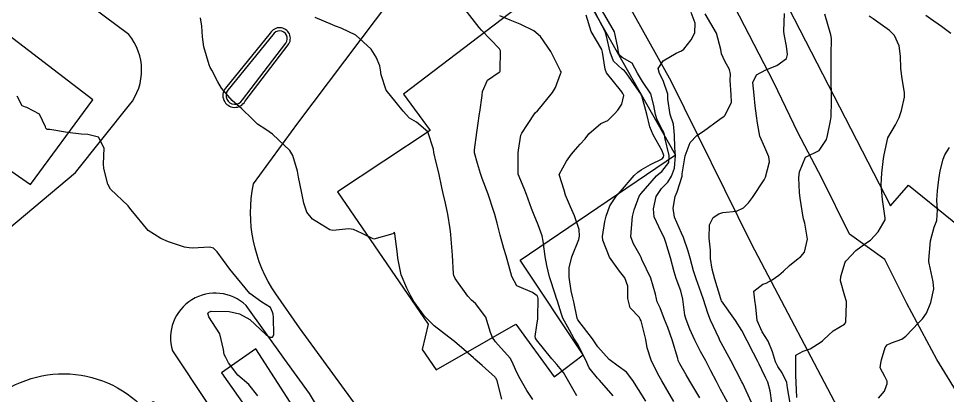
# Model space of a CAD drawing. Header units: metres. Extents: x 318500 to 325275, y 7408834 to 7428799.
# Drawn here: x 321087.6 to 321178.2, y 7415008.9 to 7415045.7 of the extents above; entities that cross this region are included whole.
import ezdxf

# ---------------------------------------------------------------- set-up
doc = ezdxf.new("R2010")
doc.units = ezdxf.units.M
doc.header["$MEASUREMENT"] = 0
for name, color, linetype in [('Canteiro', 45, 'Continuous'), ('Curvas de Nivel 1m', 11, 'Continuous'), ('Curvas de Nivel 5m', 15, 'Continuous'), ('Edificações', 30, 'Continuous'), ('Vias Primárias', 230, 'Continuous')]:
    doc.layers.add(name, color=color, linetype=linetype)

msp = doc.modelspace()

# ---------------------------------------------------------------- linework, layer by layer
at = {"layer": 'Canteiro'}
msp.add_lwpolyline([(321109.437, 7415037.783), (321113.666, 7415043.309, 1.083579), (321112.413, 7415044.117), (321108.028, 7415038.721, 1.099752), (321109.437, 7415037.783, -0.527252)], format="xyb", dxfattribs=at)
at = {"layer": 'Curvas de Nivel 1m', "flags": 128}
for points, elevation in [([(321142.056, 7415008.867), (321141.155, 7415010.464), (321140.764, 7415011.147), (321140.095, 7415011.934), (321139.624, 7415012.485), (321138.128, 7415014.356), (321138.03, 7415014.501), (321137.982, 7415014.653), (321138.149, 7415015.773), (321138.253, 7415016.405), (321138.255, 7415016.499), (321138.293, 7415018.385), (321138.266, 7415018.499), (321138.182, 7415018.642), (321137.731, 7415018.963), (321136.196, 7415019.624), (321135.707, 7415020.538), (321135.514, 7415021.247), (321135.155, 7415022.546), (321134.941, 7415023.243), (321134.573, 7415024.555), (321134.277, 7415025.717), (321134.066, 7415026.562), (321133.973, 7415026.885), (321133.399, 7415028.569), (321132.834, 7415030.076), (321132.659, 7415030.577), (321132.355, 7415031.558), (321132.087, 7415032.584), (321132.073, 7415032.886), (321132.313, 7415034.581), (321132.407, 7415035.258), (321132.569, 7415036.428), (321132.591, 7415036.578), (321132.823, 7415038.198), (321132.874, 7415038.576), (321133.339, 7415039.7), (321134.478, 7415040.456), (321134.544, 7415040.494), (321134.586, 7415040.558), (321134.596, 7415040.673), (321134.611, 7415042.558), (321134.503, 7415042.756), (321132.769, 7415044.578), (321132.534, 7415044.841), (321131.155, 7415046.601)], 728), ([(321145.601, 7415008.86), (321144.276, 7415010.418), (321144.082, 7415010.609), (321143.272, 7415011.612), (321142.897, 7415012.438), (321142.122, 7415013.944), (321141.795, 7415014.455), (321141.33, 7415015.274), (321140.698, 7415016.472), (321140.547, 7415016.857), (321140.176, 7415018.118), (321140.05, 7415018.481), (321139.976, 7415018.689), (321139.379, 7415020.488), (321139.123, 7415021.595), (321138.985, 7415022.493), (321138.764, 7415023.986), (321138.664, 7415024.496), (321138.276, 7415025.555), (321137.887, 7415026.506), (321137.632, 7415027.178), (321137.133, 7415028.518), (321136.908, 7415029.103), (321136.34, 7415030.53), (321136.328, 7415032.531), (321136.334, 7415032.567), (321136.375, 7415032.87), (321136.609, 7415034.314), (321136.697, 7415034.526), (321137.256, 7415035.365), (321138.01, 7415036.506), (321138.215, 7415036.711), (321138.426, 7415036.922), (321139.143, 7415037.789), (321139.695, 7415038.488), (321139.972, 7415038.97), (321140.477, 7415040.295), (321140.526, 7415040.433), (321140.53, 7415040.479), (321140.519, 7415040.518), (321140.481, 7415040.607), (321139.531, 7415042.49), (321138.522, 7415043.965), (321137.864, 7415044.517), (321136.54, 7415045.173), (321135.541, 7415045.549), (321134.551, 7415045.977)], 729), ([(321151.515, 7415008.325), (321150.692, 7415009.713), (321150.333, 7415010.337), (321150.085, 7415010.8), (321149.56, 7415011.813), (321149.315, 7415012.352), (321148.911, 7415013.565), (321148.772, 7415014.36), (321148.343, 7415016.181), (321148.241, 7415016.369), (321148.215, 7415016.424), (321148.162, 7415016.528), (321147.256, 7415017.469), (321147.038, 7415018.387), (321147.019, 7415019.566), (321146.734, 7415020.392), (321146.22, 7415021.061), (321145.259, 7415022.41), (321144.594, 7415024.08), (321144.561, 7415024.417), (321144.792, 7415025.906), (321144.914, 7415026.414), (321145.291, 7415027.425), (321145.928, 7415028.404), (321146.117, 7415028.607), (321146.324, 7415028.819), (321147.639, 7415030.381), (321148.007, 7415030.713), (321148.348, 7415030.923), (321149.249, 7415031.464), (321150.365, 7415032.013), (321150.524, 7415032.182), (321150.534, 7415032.338), (321150.377, 7415032.794), (321149.513, 7415034.353), (321149.184, 7415035.134), (321148.886, 7415036.363), (321148.445, 7415038.046), (321148.307, 7415038.372), (321147.924, 7415038.912), (321146.862, 7415040.394), (321146.697, 7415040.612), (321146.484, 7415040.768), (321145.619, 7415041.536), (321145.294, 7415042.418), (321144.966, 7415043.98), (321144.834, 7415044.425), (321144.538, 7415044.985), (321143.781, 7415046.438)], 731), ([(321154.056, 7415008.666), (321153.078, 7415010.305), (321152.711, 7415010.935), (321152.097, 7415012.003), (321151.955, 7415012.321), (321151.9, 7415012.525), (321151.369, 7415014.328), (321150.924, 7415015.556), (321150.623, 7415016.335), (321150.171, 7415017.45), (321149.898, 7415018.065), (321149.815, 7415018.345), (321149.726, 7415018.808), (321149.259, 7415020.354), (321148.412, 7415022.193), (321148.336, 7415022.369), (321148.31, 7415022.438), (321148.242, 7415022.578), (321147.583, 7415023.71), (321147.338, 7415024.384), (321147.397, 7415025.259), (321147.493, 7415026.382), (321147.64, 7415027.04), (321148.153, 7415028.373), (321148.323, 7415028.637), (321149.817, 7415030.348), (321150.1, 7415030.588), (321150.347, 7415030.78), (321151.024, 7415031.669), (321151.075, 7415032.333), (321150.627, 7415034.108), (321150.595, 7415034.338), (321150.573, 7415034.509), (321150.405, 7415034.805), (321149.885, 7415035.818), (321149.726, 7415036.35), (321149.576, 7415037.209), (321149.262, 7415038.358), (321148.468, 7415039.559), (321147.975, 7415040.378), (321147.441, 7415041.337), (321146.495, 7415041.906), (321146.214, 7415042.119), (321146.109, 7415042.406), (321146.05, 7415042.863), (321145.728, 7415044.412), (321144.56, 7415046.416)], 732), ([(321156.747, 7415008.253), (321156.069, 7415009.493), (321155.677, 7415010.266), (321155.137, 7415011.321), (321154.626, 7415012.282), (321154.114, 7415013.216), (321153.552, 7415014.299), (321153.077, 7415015.376), (321152.712, 7415016.312), (321152.605, 7415016.754), (321152.399, 7415018.317), (321152.192, 7415019.133), (321151.759, 7415020.325), (321151.555, 7415020.992), (321151.181, 7415022.331), (321150.749, 7415023.841), (321150.562, 7415024.337), (321150.268, 7415024.887), (321149.606, 7415026.35), (321149.535, 7415027.118), (321149.805, 7415028.348), (321150.328, 7415029.109), (321150.92, 7415029.748), (321151.285, 7415030.331), (321151.595, 7415031.084), (321151.69, 7415032.327), (321151.603, 7415033.107), (321151.568, 7415034.328), (321151.477, 7415035.395), (321151.15, 7415036.333), (321150.948, 7415037.829), (321150.92, 7415038.335), (321150.47, 7415039.661), (321150.13, 7415040.354), (321150.001, 7415040.839), (321150.492, 7415041.593), (321151.758, 7415042.331), (321152.269, 7415042.558), (321152.506, 7415042.714), (321153.209, 7415043.62), (321153.581, 7415044.304), (321153.598, 7415045.251), (321153.211, 7415046.31)], 733), ([(321159.081, 7415008.225), (321158.242, 7415010.073), (321158.158, 7415010.239), (321158.131, 7415010.29), (321158.081, 7415010.385), (321157.118, 7415012.25), (321156.127, 7415014.053), (321156.016, 7415014.262), (321155.925, 7415014.472), (321155.106, 7415016.276), (321154.831, 7415016.945), (321154.396, 7415018.287), (321154.189, 7415018.917), (321153.695, 7415020.298), (321153.439, 7415021.084), (321153.108, 7415022.307), (321152.931, 7415022.994), (321152.467, 7415024.317), (321152.266, 7415024.745), (321151.597, 7415026.327), (321151.446, 7415027.185), (321151.658, 7415028.327), (321151.855, 7415028.794), (321152.328, 7415030.32), (321152.343, 7415030.537), (321152.585, 7415032.099), (321152.632, 7415032.316), (321153.101, 7415033.598), (321153.77, 7415034.299), (321154.404, 7415034.723), (321156.016, 7415035.874), (321156.419, 7415036.174), (321156.525, 7415036.268), (321157.142, 7415037.557), (321157.096, 7415038.26), (321157.028, 7415039.706), (321157.029, 7415040.262), (321156.945, 7415040.723), (321156.493, 7415041.559), (321156.159, 7415042.273), (321156.086, 7415042.695), (321155.693, 7415044.278), (321154.558, 7415046.15)], 734), ([(321162.857, 7415008.172), (321162.589, 7415009.658), (321162.526, 7415010.176), (321162.089, 7415011.117), (321161.647, 7415011.738), (321161.424, 7415012.19), (321161.126, 7415013.184), (321160.712, 7415014.201), (321160.144, 7415015.126), (321159.633, 7415016.218), (321159.505, 7415017.552), (321159.415, 7415018.221), (321159.318, 7415019.098), (321160.204, 7415019.786), (321160.532, 7415019.878), (321161.101, 7415020.197), (321161.755, 7415020.648), (321162.223, 7415021.06), (321162.804, 7415021.602), (321163.474, 7415022.168), (321163.914, 7415022.492), (321164.247, 7415022.892), (321164.557, 7415024.156), (321164.284, 7415025.73), (321164.148, 7415026.161), (321164.121, 7415026.333), (321163.844, 7415028.165), (321163.768, 7415028.723), (321163.718, 7415030.166), (321163.775, 7415030.739), (321164.37, 7415032.16), (321165.689, 7415032.832), (321166.396, 7415033.883), (321166.452, 7415034.077), (321166.463, 7415034.129), (321166.812, 7415035.73), (321166.857, 7415036.126), (321166.894, 7415037.675), (321166.905, 7415038.125), (321166.852, 7415039.749), (321166.846, 7415040.126), (321166.862, 7415041.761), (321166.867, 7415042.126), (321166.879, 7415043.772), (321166.826, 7415044.127), (321166.545, 7415045.12), (321166.239, 7415046.135)], 736), ([(321163.498, 7415008.726), (321163.458, 7415010.166), (321163.406, 7415010.848), (321163.414, 7415012.167), (321163.432, 7415012.845), (321164.116, 7415013.234), (321164.814, 7415013.455), (321165.876, 7415014.134), (321166.016, 7415014.247), (321166.134, 7415014.37), (321167.05, 7415015.213), (321168.156, 7415015.862), (321168.271, 7415015.986), (321168.305, 7415016.099), (321168.372, 7415017.904), (321168.343, 7415018.098), (321168.187, 7415018.59), (321167.783, 7415020.106), (321167.793, 7415020.529), (321168.237, 7415021.911), (321168.301, 7415022.037), (321168.355, 7415022.099), (321169.266, 7415023.074), (321170.257, 7415023.763), (321170.683, 7415024.074), (321171.438, 7415024.898), (321172.113, 7415026.053), (321172.132, 7415026.213), (321171.86, 7415028.057), (321171.744, 7415029.468), (321171.755, 7415030.059), (321171.791, 7415030.616), (321171.976, 7415032.056), (321172.041, 7415032.389), (321172.4, 7415034.05), (321173.135, 7415035.32), (321173.489, 7415036.039), (321173.723, 7415036.745), (321174.017, 7415038.034), (321174.021, 7415038.47), (321173.764, 7415040.037), (321173.668, 7415040.859), (321173.62, 7415042.039), (321173.503, 7415043.053), (321173.04, 7415044.045), (321172.537, 7415044.53), (321170.964, 7415045.663), (321170.558, 7415045.954)], 737), ([(321178.534, 7415044.252), (321177.611, 7415044.917), (321176.555, 7415045.681), (321176.101, 7415046.007)], 738), ([(321134.746, 7415008.55), (321134.283, 7415010.351), (321134.179, 7415010.559), (321134.14, 7415010.618), (321134.081, 7415010.688), (321132.813, 7415011.853), (321132.099, 7415012.454), (321132.032, 7415012.514), (321131.964, 7415012.582), (321130.123, 7415014.169), (321129.567, 7415014.618), (321128.146, 7415015.719), (321127.198, 7415016.65), (321126.174, 7415018.081), (321125.956, 7415018.441), (321125.844, 7415018.665), (321125.478, 7415019.383), (321124.92, 7415020.679), (321124.59, 7415022.329), (321124.564, 7415022.685), (321124.535, 7415022.977), (321124.309, 7415024.689), (321124.262, 7415024.846), (321124.187, 7415024.766), (321124.123, 7415024.692), (321122.254, 7415024.154), (321121.118, 7415024.731), (321120.266, 7415025.119), (321119.837, 7415025.176), (321118.264, 7415025.011), (321117.974, 7415025.065), (321116.28, 7415026.128), (321115.728, 7415026.806), (321115.427, 7415027.685), (321115.213, 7415028.811), (321114.927, 7415030.221), (321114.815, 7415030.815), (321114.363, 7415032.34), (321114.058, 7415032.825), (321112.393, 7415034.404), (321111.72, 7415034.86), (321110.926, 7415035.393), (321110.41, 7415035.925), (321109.391, 7415036.89), (321108.432, 7415037.691), (321107.392, 7415038.916), (321107.062, 7415039.524), (321106.467, 7415040.676), (321106.363, 7415040.826), (321106.305, 7415040.932), (321106.216, 7415041.192), (321105.665, 7415042.943), (321105.539, 7415043.92), (321105.48, 7415044.946), (321105.366, 7415045.771)], 726), ([(321137.774, 7415008.504), (321137.168, 7415009.408), (321136.534, 7415010.523), (321136.38, 7415010.822), (321136.089, 7415011.457), (321135.764, 7415012.203), (321135.542, 7415012.538), (321134.124, 7415014.138), (321133.84, 7415014.563), (321133.637, 7415015.065), (321133.18, 7415016.57), (321132.173, 7415017.877), (321131.798, 7415018.207), (321131.42, 7415018.591), (321130.206, 7415020.345), (321130.078, 7415020.612), (321130.037, 7415020.788), (321129.916, 7415022.615), (321129.805, 7415024.166), (321129.776, 7415024.617), (321129.712, 7415025.175), (321129.465, 7415026.622), (321129.238, 7415027.694), (321129.02, 7415028.63), (321128.897, 7415029.203), (321128.595, 7415030.636), (321128.355, 7415031.649), (321128.124, 7415032.642), (321128.078, 7415032.939), (321127.528, 7415034.649), (321126.409, 7415035.602), (321125.732, 7415035.989), (321125.117, 7415036.68), (321124.432, 7415037.518), (321123.479, 7415038.705), (321122.959, 7415040.226), (321122.919, 7415040.713), (321122.847, 7415041.077), (321122.492, 7415041.926), (321121.989, 7415042.725), (321120.52, 7415044.085), (321119.064, 7415044.762), (321118.533, 7415044.956), (321118.22, 7415045.089), (321116.545, 7415045.803)], 727), ([(321171.476, 7415008.642), (321172.069, 7415009.332), (321172.254, 7415009.87), (321172.308, 7415010.047), (321172.334, 7415010.298), (321172.087, 7415010.751), (321171.654, 7415011.616), (321171.695, 7415012.056), (321171.775, 7415012.384), (321172.123, 7415013.6), (321172.315, 7415013.859), (321172.75, 7415014.041), (321173.739, 7415014.423), (321174.14, 7415014.695), (321174.78, 7415015.384), (321175.386, 7415016.008), (321175.782, 7415016.385), (321176.17, 7415016.954), (321176.586, 7415017.994), (321176.869, 7415019.321), (321176.81, 7415019.991), (321176.404, 7415021.831), (321176.372, 7415021.998), (321176.372, 7415022.128), (321176.565, 7415023.995), (321176.917, 7415025.354), (321177.152, 7415025.987), (321177.247, 7415027.045), (321177.181, 7415027.987), (321177.217, 7415028.875), (321177.355, 7415029.985), (321177.502, 7415030.834), (321177.779, 7415031.979), (321177.956, 7415032.396), (321178.387, 7415033.121)], 738)]:
    msp.add_lwpolyline(points, dxfattribs=dict(at, elevation=elevation))
at = {"layer": 'Curvas de Nivel 5m', "flags": 128}
for points, elevation in [([(321148.776, 7415008.359), (321148.067, 7415009.487), (321147.526, 7415010.378), (321146.886, 7415011.186), (321146.094, 7415011.763), (321145.218, 7415012.409), (321144.119, 7415013.667), (321143.574, 7415014.428), (321142.158, 7415016.31), (321142.093, 7415016.451), (321141.771, 7415018.051), (321141.674, 7415018.458), (321141.51, 7415019.141), (321141.322, 7415020.463), (321141.323, 7415021.364), (321141.571, 7415022.46), (321142.257, 7415024.134), (321142.334, 7415024.449), (321142.27, 7415025.104), (321141.824, 7415026.457), (321141.433, 7415027.333), (321140.963, 7415028.47), (321140.814, 7415028.962), (321140.34, 7415030.48), (321141.05, 7415031.78), (321141.541, 7415032.462), (321141.925, 7415032.909), (321142.385, 7415033.427), (321142.865, 7415033.97), (321143.237, 7415034.437), (321144.41, 7415035.445), (321145.085, 7415035.741), (321145.744, 7415036.407), (321146.055, 7415036.775), (321146.434, 7415037.355), (321146.64, 7415038.205), (321146.553, 7415038.398), (321146.452, 7415038.55), (321144.95, 7415040.415), (321144.816, 7415040.75), (321144.576, 7415042.429), (321144.504, 7415042.688), (321143.445, 7415044.441), (321142.965, 7415046.035)], 730), ([(321161.086, 7415008.194), (321160.911, 7415009.354), (321160.69, 7415010.201), (321160.488, 7415010.608), (321160.092, 7415011.421), (321159.845, 7415011.962), (321159.708, 7415012.216), (321159.286, 7415013.049), (321158.681, 7415014.232), (321158.145, 7415015.24), (321157.534, 7415016.246), (321156.179, 7415018.161), (321156.142, 7415018.223), (321156.128, 7415018.261), (321156.104, 7415018.338), (321155.527, 7415020.27), (321155.243, 7415021.257), (321155.107, 7415022.277), (321155.082, 7415023.111), (321154.965, 7415024.279), (321154.981, 7415025.578), (321155.361, 7415026.274), (321155.905, 7415026.657), (321156.298, 7415026.767), (321157.632, 7415026.915), (321158.305, 7415027.217), (321158.813, 7415027.732), (321159.183, 7415028.227), (321160.338, 7415029.972), (321160.446, 7415030.208), (321160.862, 7415031.703), (321160.795, 7415032.204), (321160.384, 7415033.115), (321159.901, 7415034.217), (321159.676, 7415035.484), (321159.595, 7415036.222), (321159.462, 7415037.197), (321159.346, 7415038.227), (321159.235, 7415039.462), (321159.571, 7415040.224), (321160.485, 7415040.693), (321161.568, 7415041.121), (321162.496, 7415041.794), (321162.614, 7415042.188), (321162.512, 7415043.016), (321162.271, 7415044.193), (321162.256, 7415044.471), (321162.295, 7415046.193)], 735), ([(321110.931, 7415008.867), (321110.067, 7415009.992), (321109.007, 7415010.891), (321108.092, 7415012.113), (321107.811, 7415012.618), (321107.669, 7415012.906), (321107.607, 7415013.408), (321107.255, 7415014.913), (321106.155, 7415016.588), (321106.082, 7415016.931), (321106.161, 7415017.049), (321106.381, 7415017.145), (321108.162, 7415017.097), (321109.16, 7415016.89), (321110.152, 7415016.336), (321111.729, 7415014.856), (321112.126, 7415014.606), (321112.366, 7415014.607), (321112.522, 7415014.844), (321112.478, 7415016.522), (321112.432, 7415016.846), (321112.37, 7415017.055), (321112.166, 7415017.492), (321111.338, 7415018.029), (321110.18, 7415018.88), (321108.501, 7415020.897), (321108.215, 7415021.244), (321106.966, 7415022.919), (321106.61, 7415023.291), (321106.244, 7415023.376), (321104.587, 7415023.298), (321104.243, 7415023.308), (321103.809, 7415023.4), (321102.249, 7415023.895), (321101.48, 7415024.223), (321100.26, 7415025.01), (321098.584, 7415027.036), (321098.459, 7415027.205), (321098.294, 7415027.409), (321096.573, 7415029.057), (321096.317, 7415029.538), (321095.919, 7415031.066), (321095.889, 7415031.525), (321095.971, 7415033.066), (321095.421, 7415034.115), (321094.383, 7415034.388), (321093.703, 7415034.42), (321092.385, 7415034.582), (321090.658, 7415034.866), (321090.387, 7415034.884), (321090.268, 7415035.021), (321090.25, 7415035.142), (321089.64, 7415036.383), (321088.418, 7415037.022), (321088.297, 7415037.051), (321087.968, 7415037.177), (321087.479, 7415038.14)], 725)]:
    msp.add_lwpolyline(points, dxfattribs=dict(at, elevation=elevation))
at = {"layer": 'Edificações'}
for points in [[(321180.817, 7415096.499), (321170.812, 7415101.32), (321157.648, 7415078.354), (321159.305, 7415073.747), (321150.529, 7415070.416), (321172.65, 7415027.412), (321174.405, 7415029.429), (321182.926, 7415022.557)], [(321077.559, 7415037.269), (321088.771, 7415029.501), (321094.863, 7415037.786), (321077.946, 7415050.768)]]:
    msp.add_lwpolyline(points, dxfattribs=at)
for points in [[(321136.113, 7415015.884), (321139.841, 7415010.72), (321142.667, 7415012.882), (321136.533, 7415022.135), (321151.684, 7415032.403), (321141.339, 7415050.69), (321125.167, 7415038.32), (321127.749, 7415034.762), (321118.728, 7415028.799), (321127.567, 7415015.861), (321126.966, 7415013.399), (321128.349, 7415011.417), (321136.113, 7415015.884)], [(321110.756, 7415013.476), (321107.4, 7415011.127), (321111.257, 7415005.615), (321114.379, 7415007.799)]]:
    msp.add_lwpolyline(points, close=True, dxfattribs=at)
at = {"layer": 'Vias Primárias'}
for points in [[(321109.374, 7414841.125, 0), (321121.447, 7414845.471, -0.165445)], [(321209.385, 7414987.993, -0.13584), (321186.561, 7415000, -0.047428), (321181.036, 7415006.401), (321179.872, 7415008.04), (321177.163, 7415012.412), (321174.232, 7415017.887), (321172.104, 7415022.197), (321168.648, 7415024.661), (321165.966, 7415030.138), (321163.617, 7415034.581), (321161.267, 7415039.45), (321157.922, 7415045.945), (321154.881, 7415051.923), (321151.315, 7415058.696), (321147.775, 7415065.573, -0.079333), (321146.308, 7415069.145, -0.117777), (321146.336, 7415077.848), (321147.441, 7415082.412), (321149.24, 7415084.768), (321154.217, 7415091.515), (321159.774, 7415099.037), (321164.612, 7415105.702), (321168.066, 7415110.173), (321167.762, 7415110.2)], [(321080.33, 7415019.919), (321093.168, 7415030.682), (321098.428, 7415037.268, 0.356358), (321098.354, 7415044.147), (321088.613, 7415051.45), (321073.799, 7415062.806)], [(321184.729, 7414918.281), (321182.196, 7414921.329), (321166.341, 7414943.168), (321152.825, 7414962.149), (321139.482, 7414981.104), (321128.03, 7414997.694), (321114.997, 7415015.506), (321112.708, 7415018.825, -0.203789), (321110.515, 7415029.555), (321114.859, 7415035.491), (321127.011, 7415051.672), (321129.612, 7415055.061, -0.36047), (321137.681, 7415056.901, -0.129485), (321145.487, 7415049.981), (321151.241, 7415039.617), (321159.052, 7415023.739), (321168.134, 7415006.492), (321171.383, 7415000.729, 0.20203), (321190.034, 7414985.894), (321206.98, 7414980.035)], [(321113.591, 7415012.421), (321109.804, 7415017.702, 0.767016), (321102.611, 7415013.278), (321109.4, 7415003.1), (321116.904, 7414992.574), (321123.982, 7414982.753), (321131.848, 7414971.906), (321137.259, 7414965.062), (321145.553, 7414953.911), (321150.753, 7414945.135), (321156.749, 7414936.992, 0.108115), (321158.928, 7414935.015, 0.922785), (321163.487, 7414938.918, 0.016487), (321159.472, 7414947.916), (321156.873, 7414951.732), (321150.511, 7414960.594), (321144.171, 7414969.507), (321139.094, 7414975.875), (321132.232, 7414985.094), (321126.129, 7414993.534), (321120.433, 7415001.732), (321115.975, 7415009.099), (321113.591, 7415012.421)], [(321084.234, 7415007.757, -0.425611), (321099.849, 7415007.654), (321100.754, 7415008.332), (321107.222, 7415000), (321127.342, 7414972.815), (321144.656, 7414947.839), (321151.934, 7414937.406, -0.386772), (321145.885, 7414924.964), (321140.744, 7414923.486), (321137.566, 7414923.239), (321130.082, 7414923.93), (321107.129, 7414927.017), (321094.385, 7414925.312), (321089.327, 7414923.803), (321079.852, 7414919.789)]]:
    msp.add_lwpolyline(points, format="xyb", dxfattribs=at)
msp.add_lwpolyline([(321109.689, 7415037.618), (321113.904, 7415043.127, 1.06767), (321112.164, 7415044.286), (321107.795, 7415038.91, 1.087369)], format="xyb", close=True, dxfattribs=at)

doc.saveas('drawing.dxf')
